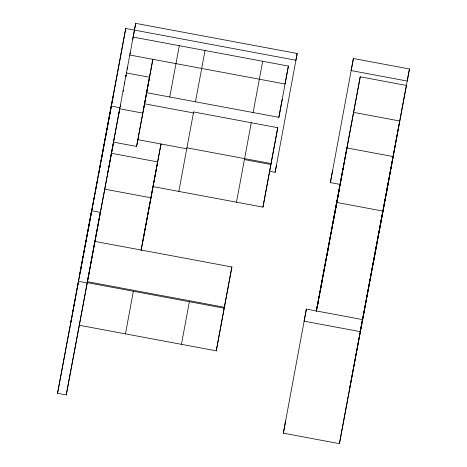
<?xml version="1.0" encoding="UTF-8"?>
<svg xmlns="http://www.w3.org/2000/svg" width="467" height="467" viewBox="0 0 467 467"><rect width="100%" height="100%" fill="white"/><g stroke="black" fill="none" stroke-linecap="round" stroke-linejoin="round"><path stroke-width="0.7" d="M57.534 393.302L125.74 28.487L295.897 60.261L297.17 53.501L135.71 23.35L66.238 394.924L57.534 393.302L72.116 315.604L70.774 322.755M99.401 169.626L111.175 106.091L119.879 107.714L107.97 171.961M105.11 139.791L106.698 131.233M106.961 129.808L107.62 126.248M107.883 124.817L109.471 116.265M109.733 114.835L113.697 93.447L79.764 274.269M113.831 92.735L125.74 28.487M113.679 141.53L79.314 325.26L216.256 350.834L231.895 266.984L94.947 241.41M87.539 280.883L100.236 212.357L91.538 210.734L72.362 314.198L75.87 295.593M88.712 275.04L88.45 276.464L88.73 275.057M91.217 261.543L91.479 260.125M93.978 246.623L94.241 245.204M125.763 76.489L126.026 75.064M123.06 91.503L123.335 90.043M124.385 84.118L124.654 82.671M125.839 76.512L126.102 75.088M127.152 69.209L127.491 67.61M129.989 54.119L130.252 52.701M132.756 39.21L134.438 30.11M134.519 29.771L135.71 23.35M136.586 146.451L152.861 59.315L136.586 146.451L113.51 142.137M143.316 110.586L149.493 77.248L126.417 72.94M125.465 333.876L133.364 291.25M143.007 240.4L157.636 161.915L111.485 153.299M169.749 97.002L179.299 45.696M178.826 191.412L186.905 147.835L271.035 163.549L262.962 207.126L153.205 186.631M195.48 101.771L205.025 50.5M193.367 113.399L193.636 111.975L277.766 127.684L262.962 207.126M181.453 344.331L189.357 301.705M236.477 202.182L251.287 122.739M253.137 112.535L262.682 61.265M216.256 350.834L224.335 307.257L87.387 281.683M146.317 92.624L278.863 117.34L288.402 66.069L133.148 37.08M269.424 171.214L275.139 172.282L297.17 53.501M283.346 433.178L306.375 309.084L362.439 319.556L339.41 443.65L283.346 433.178L285.611 421.106M340.309 184.447L330.373 182.597L353.396 58.503L409.466 68.97L386.437 193.064M318.687 299.394L317.099 307.946L318.722 299.324M318.943 298.004L319.609 294.408M319.866 293.031L336.654 202.445L382.806 211.061L362.859 318.698M328.517 247.025L326.935 255.583L328.003 249.892M328.78 245.607L329.445 242.04L329.2 243.488M329.708 240.622L331.29 232.058M331.552 230.645L346.882 147.946L393.033 156.562L373.086 264.199M334.401 215.736L336.911 202.193M337.174 200.769L339.684 187.226M339.947 185.796L360.232 76.81L406.383 85.426L360.174 331.634L304.105 321.162L306.375 309.084M379.759 228.632L399.711 120.994L353.554 112.378M76.139 294.163L76.81 290.591M77.078 289.161L78.69 280.585M79.361 277.013L79.629 275.583M80.301 272.01L80.972 268.437M81.24 267.007L81.906 263.435M82.174 262.005L82.443 260.574M83.114 257.002L83.786 253.429M84.054 251.999L84.725 248.426M84.994 246.996L85.263 245.566M85.934 241.994L86.605 238.421M86.874 236.991L87.539 233.412M87.808 231.988L88.479 228.41M88.748 226.985L89.419 223.407M89.687 221.983L91.299 213.401M91.97 209.829L92.238 208.399M92.904 204.826L93.575 201.254M93.844 199.823L94.112 198.393M94.783 194.821L95.052 193.391M95.723 189.818L96.395 186.245M96.663 184.815L97.334 181.243M97.603 179.813L97.872 178.382M98.537 174.81L99.208 171.237M99.477 169.807L100.148 166.234M100.417 164.804L100.685 163.374M101.357 159.802L102.028 156.229M102.296 154.799L102.968 151.226M103.236 149.796L103.902 146.224M104.17 144.793L104.841 141.221M114.117 139.213L114.38 137.788M116.411 126.668L116.768 125.092M118.787 114.012L119.05 112.605M120.252 106.511L120.527 105.04M125.798 76.658L126.055 75.28M66.238 394.924L79.343 325.09M91.263 261.578L91.55 260.055M94.06 246.681L94.322 245.263M141.057 250.271L161.004 143.982L141.145 250.335M193.636 111.975L186.724 148.786L137.572 139.61M231.895 266.984L224.16 308.208L87.212 282.634M288.402 66.069L285.039 84.002L129.785 55.007M278.863 117.34L282.226 99.407M277.766 127.684L270.86 164.501L244.381 159.556M275.139 172.282L276.406 165.522M353.396 58.503L351.131 70.575L407.195 81.048L409.466 68.97M330.373 182.597L332.638 170.519M316.276 311.034L360.232 76.81M316.264 311.507L330.344 236.495M332.813 223.162L343.128 168.184M316.428 311.034L324.781 266.499M319.399 295.739L319.667 294.303M320.339 290.719L321.01 287.135M321.278 285.699L321.956 282.115M322.224 280.679L322.493 279.243M323.164 275.658L323.835 272.074M324.11 270.638L324.781 267.054M325.05 265.618L325.721 262.034M325.989 260.604L326.666 257.013M328.266 248.467L328.534 247.043M330.134 238.509L330.805 234.954M331.074 233.529L331.337 232.105M332.008 228.55L332.673 224.995M332.942 223.57L333.607 220.015M334.81 213.612L335.475 210.057M335.744 208.632L336.409 205.077M336.678 203.653L336.946 202.229M337.612 198.673L338.277 195.118M338.546 193.694L339.217 190.139M339.48 188.715L339.748 187.29M349.579 388.947L376.63 244.399M339.41 443.65L388.702 180.992M144.35 103.756L193.455 112.926M119.686 108.799L142.768 113.107M104.754 189.158L150.905 197.775M78.298 281.28L87.002 282.909M334.138 217.161L333.87 218.585L334.144 217.167"/></g></svg>
